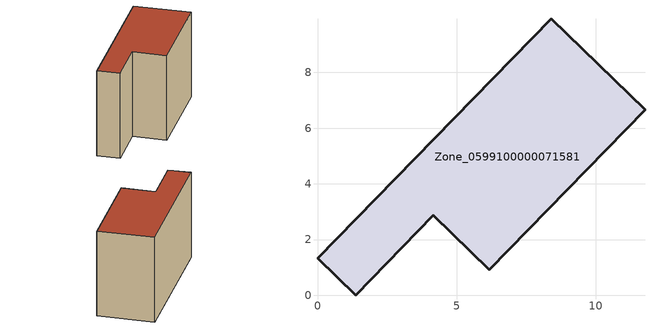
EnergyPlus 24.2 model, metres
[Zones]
Zone_0599100000071581
 floor ground (C_G): 0,1.32 8.39,9.93 11.76,6.67 6.17,0.92 4.15,2.87 1.37,0 z0
 wall outside (C_F): 8.39,9.93 0,1.32 1.37,0 4.15,2.87 6.17,0.92 11.76,6.67 8.39,9.93 z0:7.44
 roof outside (C_R): 11.76,6.67 8.39,9.93 0,1.32 1.37,0 4.15,2.87 6.17,0.92 z7.44
[BUILDING]
Pand.0599100000071581: North Axis=0; Terrain=City; Loads Convergence Tolerance Value=0.04; Temperature Convergence Tolerance Value=0.4; Solar Distribution=FullExterior; Maximum Number of Warmup Days=25; Minimum Number of Warmup Days=1
[Site:Location]
Rotterdam.The.Hague.AP_ZH_NLD Design_Conditions: Latitude=51.96; Longitude=4.45; Time Zone=1; Elevation=-4.5
[SITE:GROUNDTEMPERATURE:BUILDINGSURFACE]
18, 18, 18, 18, 18, 18, 18, 18, 18, 18, 18, 18
[MATERIAL] Thermal Absorptance=0.9; Solar Absorptance=0.7; Visible Absorptance=0.7
Name | Roughness | Thickness | Conductivity | Density | Specific Heat
G.TI.1946 | MediumSmooth | 0.15 | 1 | 540 | 1210
F.TI.1946 | Rough | 0.3 | 0.857143 | 1920 | 840
R.TI.1946 | MediumRough | 0.2 | 0.1 | 1500 | 1000
[CONSTRUCTION]
C_G: G.TI.1946
C_F: F.TI.1946
C_R: R.TI.1946
[ZONE]
Zone_0599100000071581: Type=1; Multiplier=1; Ceiling Height=Autocalculate; Volume=Autocalculate; Floor Area=autocalculate; Part of Total Floor Area=Yes
[ZONEINFILTRATION:DESIGNFLOWRATE]
Infil_Zone_0599100000071581: Zone or ZoneList or Space or SpaceList=Zone_0599100000071581; Schedule=AlwaysOn; Design Flow Rate Calculation Method=Flow/Area; Flow Rate per Floor Area=0.003; Constant Term Coefficient=1; Temperature Term Coefficient=0; Velocity Term Coefficient=0; Velocity Squared Term Coefficient=0
[HVACTEMPLATE:ZONE:IDEALLOADSAIRSYSTEM]
Zone_0599100000071581: Maximum Heating Supply Air Temperature=50; Minimum Cooling Supply Air Temperature=13; Maximum Heating Supply Air Humidity Ratio=0.0156; Minimum Cooling Supply Air Humidity Ratio=0.0077; Heating Limit=NoLimit; Cooling Limit=NoLimit; Dehumidification Control Type=ConstantSensibleHeatRatio; Cooling Sensible Heat Ratio=0.7; Dehumidification Setpoint=60; Humidification Control Type=None; Humidification Setpoint=30; Outdoor Air Method=None; Outdoor Air Flow Rate per Person=0.00944; Outdoor Air Flow Rate per Zone Floor Area=0; Outdoor Air Flow Rate per Zone=0; Demand Controlled Ventilation Type=None; Outdoor Air Economizer Type=NoEconomizer; Heat Recovery Type=None; Sensible Heat Recovery Effectiveness=0.7; Latent Heat Recovery Effectiveness=0.65
[ZONECONTROL:THERMOSTAT]
ThermostatControl_Zone_0599100000071581: Zone or ZoneList=Zone_0599100000071581; Control Type Schedule=DualSetpointControlType; Control 1=Thermostat_Zone_0599100000071581; Temperature Difference Between Cutout And Setpoint=0
[THERMOSTATSETPOINT:DUALSETPOINT]
Thermostat_Zone_0599100000071581: Heating Setpoint Temperature Schedule=HeatingSetpoint_Zone_0599100000071581; Cooling Setpoint Temperature Schedule=CoolingSetpoint_Zone_0599100000071581
[SCHEDULE:COMPACT]
HeatingSetpoint_Zone_0599100000071581: Through: 12/31, For: AllDays, Until: 24:00, 21
CoolingSetpoint_Zone_0599100000071581: Through: 12/31, For: AllDays, Until: 24:00, 24
DualSetpointControlType: Through: 12/31, For: AllDays, Until: 24:00, 4
AlwaysOn: Through: 12/31, For: AllDays, Until: 24:00, 1
